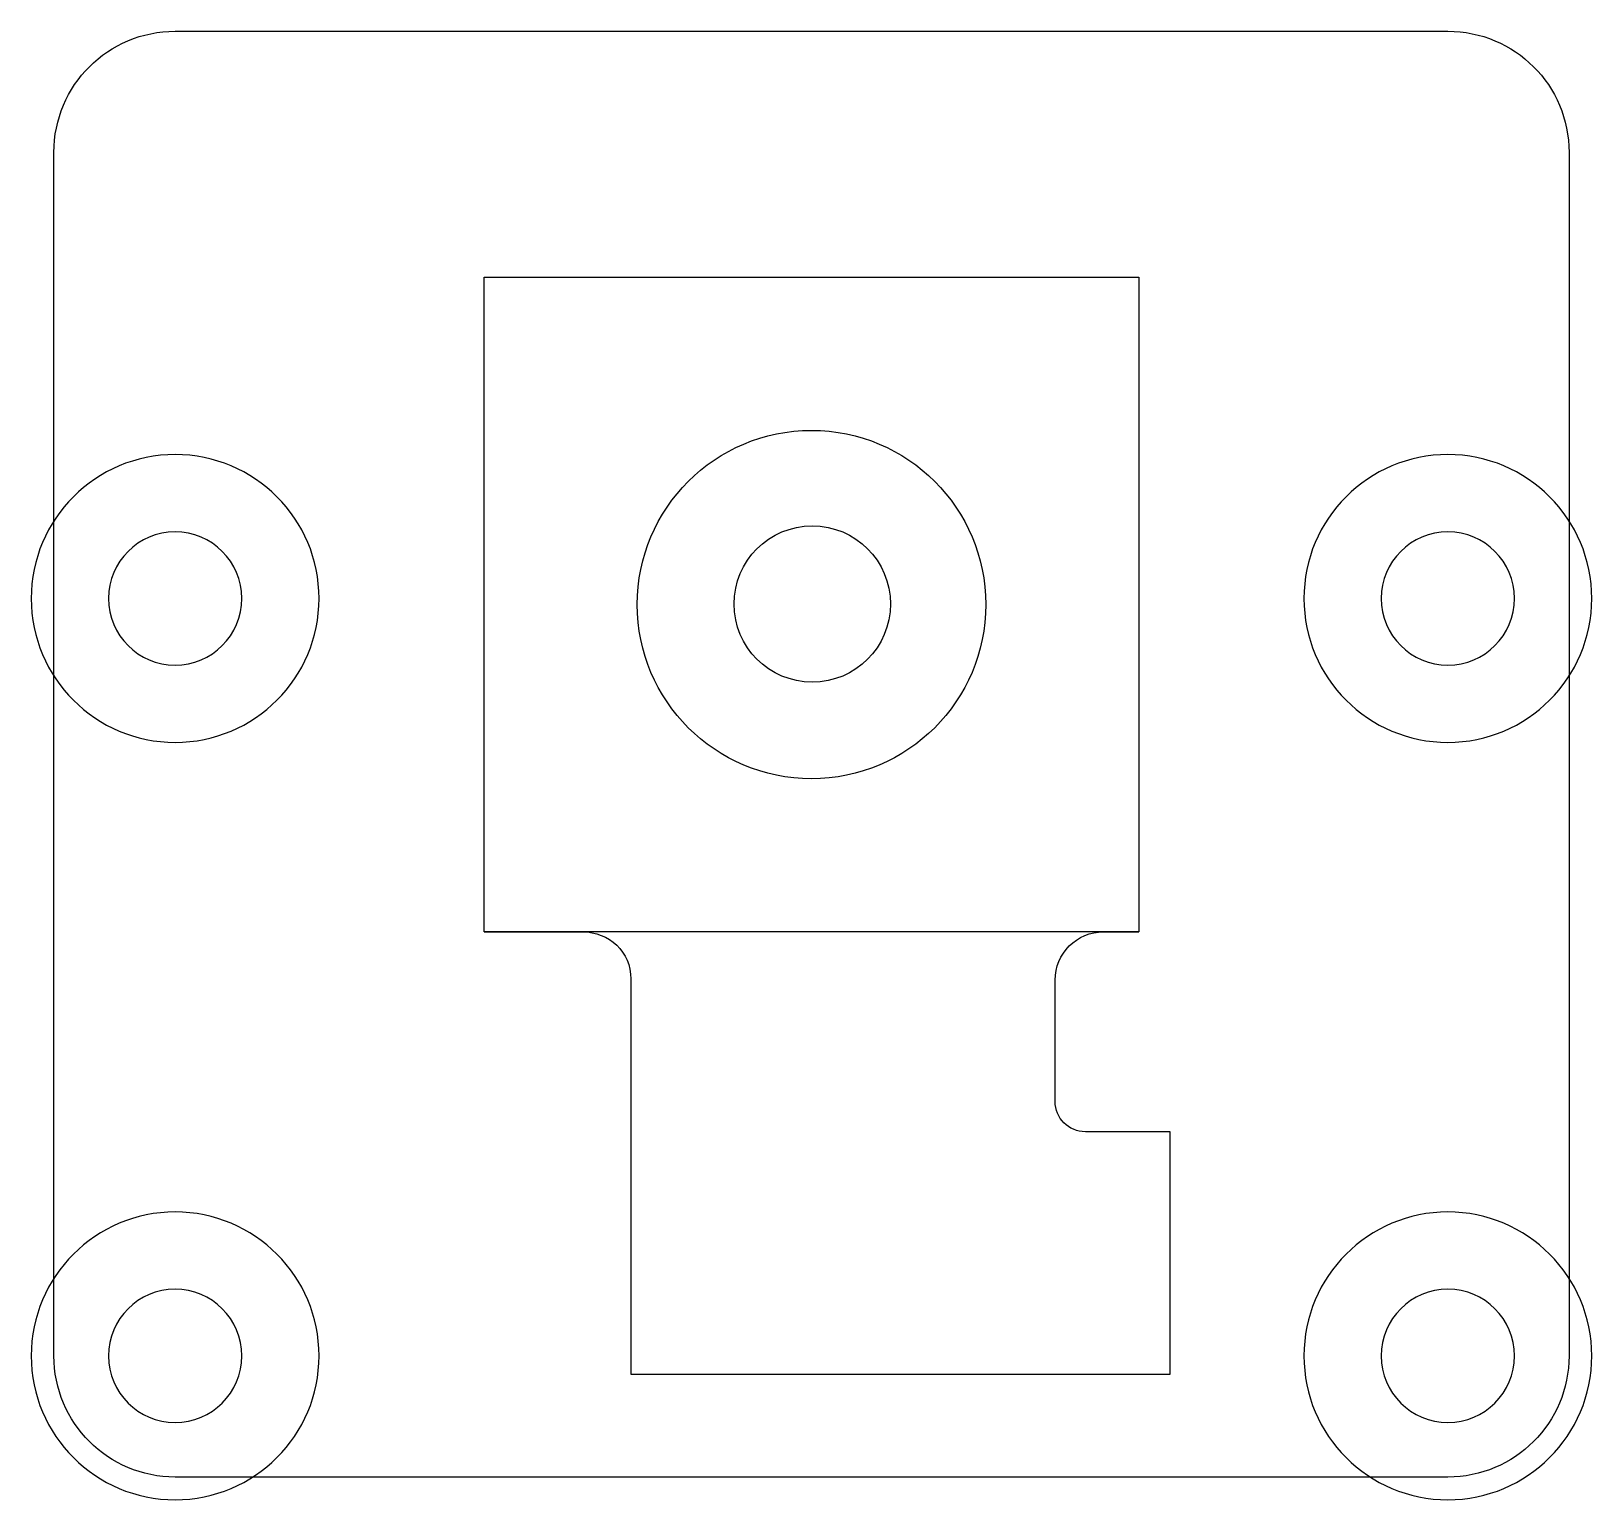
# Model space of a CAD drawing. Extents: x 25.9 to 51.6, y 40.4 to 64.6.
import ezdxf

# ---------------------------------------------------------------- set-up
doc = ezdxf.new("R2010")
doc.units = 0
doc.layers.add('camera-module-3-standard-mechanical-drawing', color=7, linetype='CONTINUOUS')

msp = doc.modelspace()

# ---------------------------------------------------------------- linework, layer by layer
at = {"layer": 'camera-module-3-standard-mechanical-drawing', "color": 1}
for points in [[(28.273305, 64.595924), (49.271292, 64.595924)], [(26.272355, 42.735044), (26.272355, 62.594973)], [(51.272243, 62.594973), (51.272243, 42.735044)], [(33.372413, 49.733785), (34.992012, 49.733785)], [(43.592007, 49.733785), (44.172325, 49.733785)], [(35.79211, 48.954854), (35.79211, 42.433773), (44.691966, 42.433773), (44.691966, 46.43391), (43.292147, 46.43391)], [(42.791909, 46.933795), (42.791909, 48.933687)], [(49.271292, 40.734094), (28.273305, 40.734094)]]:
    msp.add_lwpolyline(points, dxfattribs=at)
for points in [[(51.272243, 62.594973)], [(44.172255, 49.734138), (33.372343, 49.734138), (33.372343, 60.53405), (44.172255, 60.53405)], [(38.772299, 58.008873)], [(35.897167, 55.134094)], [(40.075104, 55.142914)], [(41.647431, 55.134094)], [(28.272423, 54.133972)], [(49.272351, 54.133972)], [(28.272423, 52.859036)], [(49.272351, 52.859036)], [(38.772299, 52.258963)], [(38.772299, 52.258963)], [(28.272423, 41.634028)], [(49.272351, 41.634028)], [(28.272423, 40.359092)], [(49.272351, 40.359092)]]:
    msp.add_lwpolyline(points, close=True, dxfattribs=at)
for points in [[(26.272355, 62.594973), (26.272355, 63.700223), (27.168055, 64.595924), (28.273305, 64.595924)], [(49.271292, 64.595924), (50.37619, 64.595924), (51.272243, 63.700223), (51.272243, 62.594973)], [(35.897167, 55.134094), (35.897167, 56.721943), (37.18445, 58.008873), (38.772299, 58.008873)], [(38.772299, 58.008873), (40.360148, 58.008873), (41.647431, 56.721943), (41.647431, 55.134094)], [(28.272423, 57.609177), (26.960799, 57.609177), (25.897529, 56.545555), (25.897529, 55.23393)], [(30.647317, 55.23393), (30.647317, 56.545555), (29.584048, 57.609177), (28.272423, 57.609177)], [(49.272351, 57.609177), (47.960726, 57.609177), (46.897456, 56.545555), (46.897456, 55.23393)], [(51.647245, 55.23393), (51.647245, 56.545555), (50.583975, 57.609177), (49.272351, 57.609177)], [(37.495246, 55.142914), (37.495246, 55.855523), (38.072742, 56.433019), (38.784999, 56.433019)], [(38.784999, 56.433019), (39.497608, 56.433019), (40.075104, 55.855523), (40.075104, 55.142914)], [(28.272423, 56.333889), (27.664941, 56.333889), (27.172465, 55.841412), (27.172465, 55.23393)], [(29.372382, 55.23393), (29.372382, 55.841412), (28.879905, 56.333889), (28.272423, 56.333889)], [(49.272351, 56.333889), (48.664869, 56.333889), (48.172392, 55.841412), (48.172392, 55.23393)], [(50.372309, 55.23393), (50.372309, 55.841412), (49.879832, 56.333889), (49.272351, 56.333889)], [(25.897529, 55.23393), (25.897529, 53.922306), (26.960799, 52.859036), (28.272423, 52.859036)], [(27.172465, 55.23393), (27.172465, 54.626448), (27.664941, 54.133972), (28.272423, 54.133972)], [(28.272423, 54.133972), (28.879905, 54.133972), (29.372382, 54.626448), (29.372382, 55.23393)], [(28.272423, 52.859036), (29.584048, 52.859036), (30.647317, 53.922306), (30.647317, 55.23393)], [(38.772299, 52.258963), (37.18445, 52.258963), (35.897167, 53.546245), (35.897167, 55.134094)], [(38.784999, 53.852809), (38.072742, 53.852809), (37.495246, 54.430304), (37.495246, 55.142914)], [(41.647431, 55.134094), (41.647431, 53.546245), (40.360148, 52.258963), (38.772299, 52.258963)], [(40.075104, 55.142914), (40.075104, 54.430304), (39.497608, 53.852809), (38.784999, 53.852809)], [(46.897456, 55.23393), (46.897456, 53.922306), (47.960726, 52.859036), (49.272351, 52.859036)], [(48.172392, 55.23393), (48.172392, 54.626448), (48.664869, 54.133972), (49.272351, 54.133972)], [(49.272351, 54.133972), (49.879832, 54.133972), (50.372309, 54.626448), (50.372309, 55.23393)], [(49.272351, 52.859036), (50.583975, 52.859036), (51.647245, 53.922306), (51.647245, 55.23393)], [(34.992012, 49.733785), (35.434041, 49.733785), (35.79211, 49.396531), (35.79211, 48.954854)], [(42.791909, 48.933687), (42.791909, 49.375717), (43.150331, 49.733785), (43.592007, 49.733785)], [(43.292147, 46.43391), (43.015923, 46.43391), (42.791909, 46.657571), (42.791909, 46.933795)], [(28.272423, 45.109233), (26.960799, 45.109233), (25.897529, 44.045611), (25.897529, 42.733986)], [(30.647317, 42.733986), (30.647317, 44.045611), (29.584048, 45.109233), (28.272423, 45.109233)], [(49.272351, 45.109233), (47.960726, 45.109233), (46.897456, 44.045611), (46.897456, 42.733986)], [(51.647245, 42.733986), (51.647245, 44.045611), (50.583975, 45.109233), (49.272351, 45.109233)], [(28.272423, 43.833944), (27.664941, 43.833944), (27.172465, 43.341468), (27.172465, 42.733986)], [(29.372382, 42.733986), (29.372382, 43.341468), (28.879905, 43.833944), (28.272423, 43.833944)], [(49.272351, 43.833944), (48.664869, 43.833944), (48.172392, 43.341468), (48.172392, 42.733986)], [(50.372309, 42.733986), (50.372309, 43.341468), (49.879832, 43.833944), (49.272351, 43.833944)], [(25.897529, 42.733986), (25.897529, 41.422361), (26.960799, 40.359092), (28.272423, 40.359092)], [(28.273305, 40.734094), (27.168055, 40.734094), (26.272355, 41.630147), (26.272355, 42.735044)], [(27.172465, 42.733986), (27.172465, 42.126504), (27.664941, 41.634028), (28.272423, 41.634028)], [(28.272423, 41.634028), (28.879905, 41.634028), (29.372382, 42.126504), (29.372382, 42.733986)], [(28.272423, 40.359092), (29.584048, 40.359092), (30.647317, 41.422361), (30.647317, 42.733986)], [(46.897456, 42.733986), (46.897456, 41.422361), (47.960726, 40.359092), (49.272351, 40.359092)], [(48.172392, 42.733986), (48.172392, 42.126504), (48.664869, 41.634028), (49.272351, 41.634028)], [(51.272243, 42.735044), (51.272243, 41.630147), (50.37619, 40.734094), (49.271292, 40.734094)], [(49.272351, 41.634028), (49.879832, 41.634028), (50.372309, 42.126504), (50.372309, 42.733986)], [(49.272351, 40.359092), (50.583975, 40.359092), (51.647245, 41.422361), (51.647245, 42.733986)]]:
    msp.add_open_spline(points, degree=3, dxfattribs=at)

doc.saveas('drawing.dxf')
